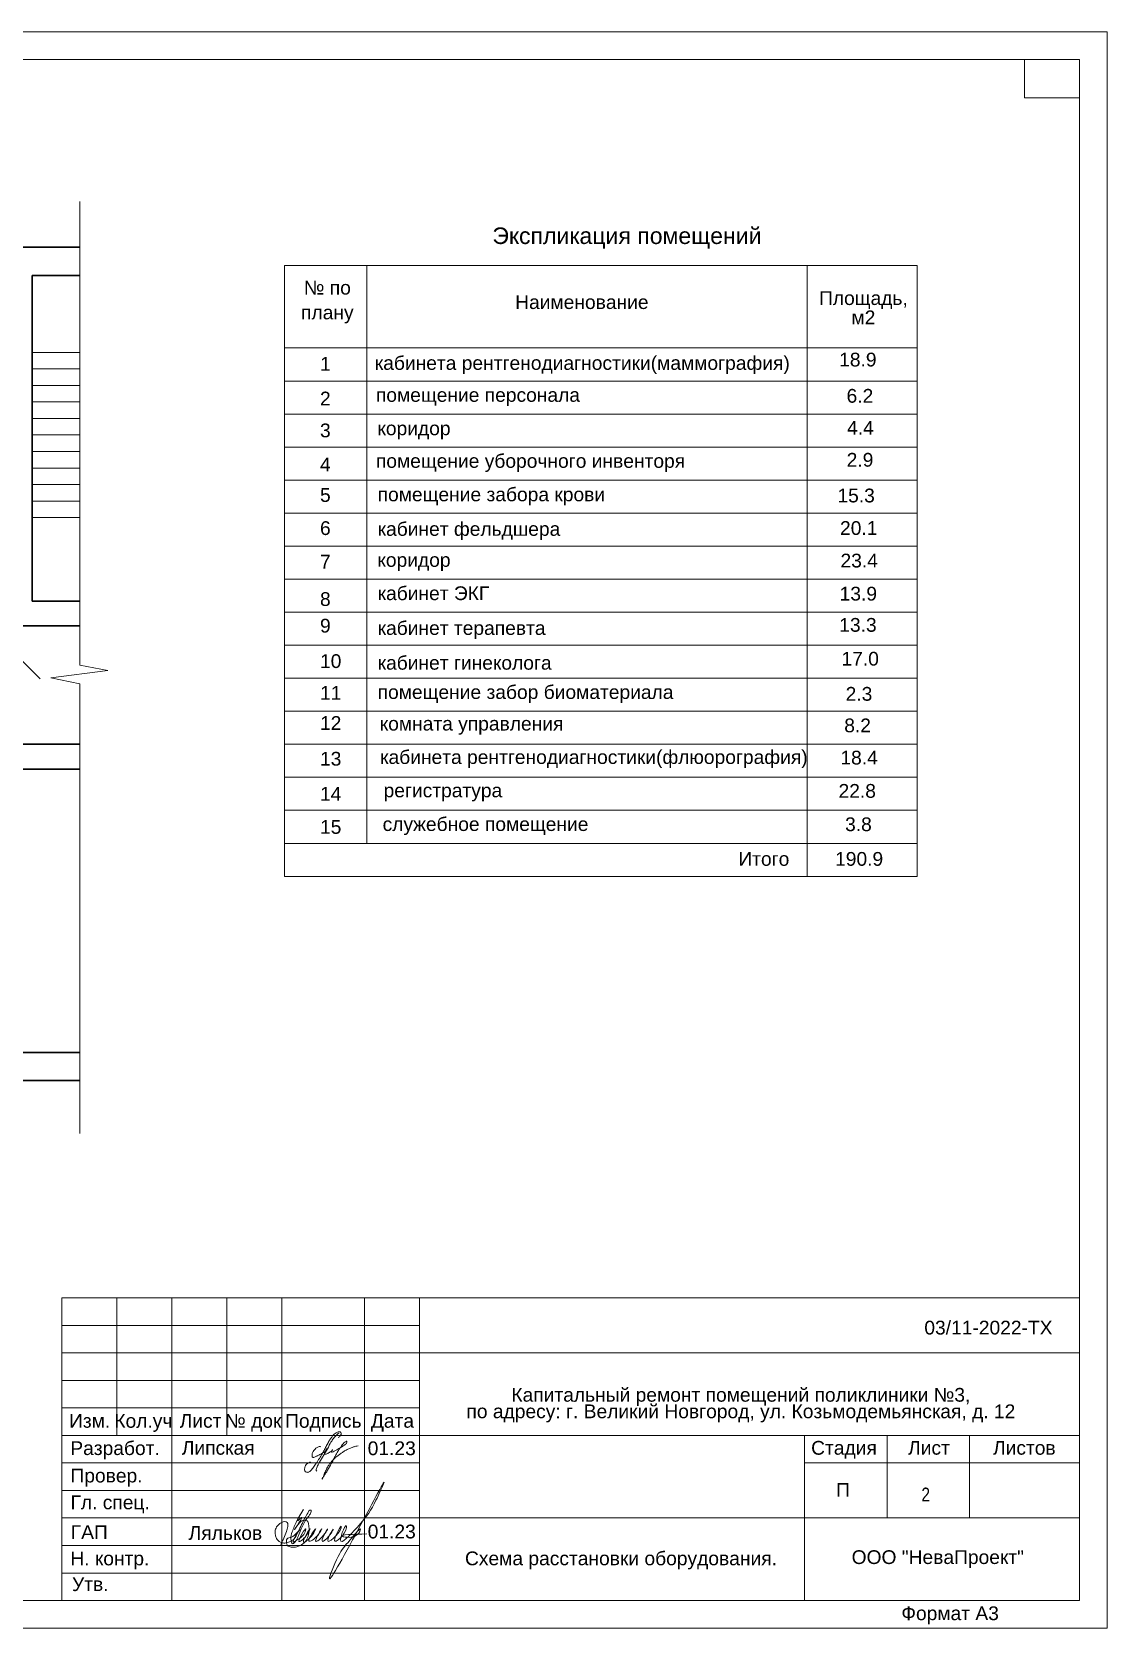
# Model space of a CAD drawing. Header units: metres. Extents: x 14591 to 15202, y 5442 to 5571.
# Drawn here: x 15094.76 to 15114.3, y 5442.94 to 5471.94 of the extents above; entities that cross this region are included whole.
import ezdxf
from ezdxf.enums import TextEntityAlignment as Align

# ---------------------------------------------------------------- set-up
doc = ezdxf.new("R2010")
doc.units = ezdxf.units.M
doc.header["$MEASUREMENT"] = 0
doc.linetypes.add('DGN Style 4', pattern=[5.601258, 2.79888, -1.39944, 0.003499, -1.39944])
for name, color, linetype, lineweight in [('Level 1', 7, 'Continuous', 0), ('Level 23', 7, 'Continuous', 0), ('Level 44', 7, 'Continuous', 0), ('Level 50', 7, 'Continuous', 0), ('Level 63', 7, 'Continuous', 0), ('Стены', 7, 'Continuous', 13)]:
    doc.layers.add(name, color=color, linetype=linetype, lineweight=lineweight)
doc.styles.add('ARIAL', font='arial.ttf')
doc.styles.add('MONOTXT', font='monotxt.shx', dxfattribs={"width": 0.8, "height": 0.5})
doc.styles.add('Style-Arial', font='arial.ttf')

# ---------------------------------------------------------------- blocks, each defined once
blk = doc.blocks.new('*U150')
at = {"layer": 'Level 50', "color": 7, "linetype": 'Continuous', "lineweight": 0}
for p, q in [((-20.487, 14.5), (20.513, 14.5)), ((20.513, 14.5), (20.513, -14.5)), ((20.513, -14.5), (-20.487, -14.5))]:
    blk.add_line(p, q, dxfattribs=at)
at = {"layer": 'Level 50', "color": 7, "linetype": 'Continuous', "lineweight": 13}
for p, q in [((-18.487, 14), (20.013, 14)), ((19.013, 14), (19.013, 13.3)), ((20.013, 14), (20.013, -14)), ((19.013, 13.3), (20.013, 13.3)), ((-18.926, -14), (20.013, -14))]:
    blk.add_line(p, q, dxfattribs=at)
at = {"layer": 'Level 63', "color": 7, "linetype": 'Continuous', "lineweight": 13}
for p, q in [((1.513, -8.5), (20.013, -8.5)), ((1.513, -8.5), (1.513, -14)), ((2.513, -8.5), (2.513, -11)), ((3.513, -8.5), (3.513, -14)), ((4.513, -8.5), (4.513, -11)), ((5.513, -8.5), (5.513, -14)), ((7.013, -8.5), (7.013, -14)), ((8.013, -8.5), (8.013, -14)), ((8.013, -9.5), (20.013, -9.5)), ((1.513, -10.5), (8.013, -10.5)), ((1.513, -11), (8.013, -11)), ((8.013, -11), (20.013, -11)), ((15.013, -11.5), (20.013, -11.5)), ((8.013, -12.5), (20.013, -12.5))]:
    blk.add_line(p, q, dxfattribs=at)
at = {"layer": 'Level 63', "color": 7, "linetype": 'Continuous', "lineweight": 0}
for p, q in [((1.513, -9), (8.013, -9)), ((1.513, -9.5), (8.013, -9.5)), ((1.513, -10), (8.013, -10)), ((1.513, -11.5), (8.013, -11.5)), ((1.513, -12), (8.013, -12)), ((1.513, -12.5), (8.013, -12.5)), ((1.513, -13), (8.013, -13)), ((1.513, -13.5), (8.013, -13.5))]:
    blk.add_line(p, q, dxfattribs=at)
at = {"layer": 'Level 63', "color": 7, "linetype": 'Continuous', "lineweight": 13, "flags": 128}
for points in [[(15.013, -11), (15.013, -14)], [(16.513, -11), (16.513, -12.5)], [(18.013, -11), (18.013, -12.5)]]:
    blk.add_lwpolyline(points, dxfattribs=at)
at = {"layer": 'Level 63', "color": 7, "linetype": 'Continuous', "lineweight": 0, "style": 'Style-Arial'}
for s, p in [('Изм.', (2.02, -10.735)), ('Кол.уч', (2.997, -10.735)), ('Лист', (4.036, -10.735)), ('№ док', (4.994, -10.735)), ('Подпись', (6.268, -10.735)), ('Дата', (7.524, -10.735)), ('Разработ.', (2.482, -11.231)), ('Стадия', (15.731, -11.225)), ('Лист', (17.276, -11.225)), ('Листов', (19.009, -11.225)), ('Провер.', (2.327, -11.729)), ('Гл. спец.', (2.393, -12.216)), ('ГАП', (2.014, -12.757)), ('Н. контр.', (2.388, -13.235)), ('ООО "НеваПроект"', (17.436, -13.211)), ('Утв.', (2.032, -13.702)), ('Формат А3', (17.66, -14.231))]:
    blk.add_text(s, height=0.25, dxfattribs=at).set_placement(p, align=Align.MIDDLE_CENTER)
blk = doc.blocks.new('формат_А3')
at = {"layer": 'Level 50', "color": 7, "linetype": 'Continuous', "lineweight": 13}
blk.add_blockref('*U150', (20.487, -14.5), dxfattribs=at)
blk = doc.blocks.new('*U194')
at = {"layer": 'Level 1', "color": 5, "linetype": 'Continuous', "lineweight": 0}
for points, knots in [([(0.306, 0.776), (0.338, 0.808), (0.397, 0.875), (0.429, 0.933), (0.429, 0.965), (0.42, 1.007), (0.389, 1.038), (0.332, 1.045), (0.263, 1.027), (0.213, 1.007), (0.118, 0.929), (0.06, 0.874), (-0.031, 0.753), (-0.11, 0.623), (-0.214, 0.445), (-0.303, 0.264), (-0.383, 0.11), (-0.478, -0.059), (-0.639, -0.303), (-0.752, -0.465), (-0.872, -0.638), (-0.988, -0.735), (-1.017, -0.735), (-1.061, -0.743), (-1.139, -0.715), (-1.158, -0.689), (-1.176, -0.645), (-1.176, -0.576), (-1.169, -0.519), (-1.149, -0.433), (-1.081, -0.354), (-1.035, -0.336), (-0.993, -0.308), (-0.956, -0.297), (-0.92, -0.293), (-0.909, -0.307), (-0.916, -0.318)], [0, 0, 0, 0, 0.032258, 0.064516, 0.096774, 0.129032, 0.16129, 0.193548, 0.225806, 0.258065, 0.290323, 0.322581, 0.354839, 0.387097, 0.419355, 0.451613, 0.483871, 0.516129, 0.548387, 0.580645, 0.612903, 0.645161, 0.677419, 0.709677, 0.741935, 0.774194, 0.806452, 0.83871, 0.870968, 0.903226, 0.935484, 0.967742, 0.983871, 0.991935, 0.995968, 1, 1, 1, 1]), ([(0.324, 0.97), (0.325, 0.97), (0.327, 0.977), (0.319, 0.976), (0.313, 0.973), (0.304, 0.967), (0.289, 0.95), (0.206, 0.881), (0.152, 0.82), (0.093, 0.753), (-0.006, 0.617), (-0.174, 0.288), (-0.312, 0.065), (-0.539, -0.325), (-0.642, -0.514), (-0.687, -0.643), (-0.64, -0.686)], [0, 0, 0, 0, 0.005306, 0.009091, 0.012718, 0.03509, 0.04357, 0.143713, 0.287425, 0.431138, 0.57485, 0.718563, 0.862275, 0.934132, 0.97006, 1, 1, 1, 1])]:
    blk.add_open_spline(points, degree=3, knots=knots, dxfattribs=at)
blk.add_open_spline([(-0.466, 0.375), (-0.477, 0.405), (-0.522, 0.405), (-0.564, 0.389), (-0.626, 0.36), (-0.677, 0.321), (-0.751, 0.252), (-0.803, 0.178), (-0.835, 0.121), (-0.851, 0.046), (-0.851, -0.036), (-0.83, -0.076), (-0.798, -0.084), (-0.77, -0.084), (-0.711, -0.062), (-0.657, -0.037), (-0.529, 0.033), (-0.308, 0.141), (-0.219, 0.237), (-0.169, 0.317), (-0.193, 0.317), (-0.298, 0.134), (-0.31, 0.076), (-0.31, 0.056), (-0.266, 0.056), (-0.23, 0.056), (-0.158, 0.094), (-0.083, 0.14), (-0.024, 0.179), (0.022, 0.211), (0.057, 0.251), (0.057, 0.266), (0.032, 0.232), (0.004, 0.173), (-0.002, 0.145), (0.03, 0.145), (0.108, 0.188), (0.241, 0.256), (0.325, 0.302), (0.438, 0.365), (0.547, 0.44), (0.612, 0.48), (0.654, 0.521), (0.679, 0.566), (0.679, 0.617), (0.679, 0.634), (0.648, 0.626), (0.594, 0.589), (0.512, 0.517), (0.448, 0.428), (0.37, 0.31), (0.317, 0.235), (0.239, 0.11), (0.158, -0.046), (0.088, -0.178), (-0.026, -0.403), (-0.22, -0.74), (-0.324, -0.893), (-0.414, -0.996), (-0.414, -1.046), (-0.377, -1.018), (-0.317, -0.817), (-0.236, -0.634), (-0.15, -0.464), (-0.087, -0.376), (0.011, -0.254), (0.138, -0.127), (0.215, -0.06), (0.339, 0.033), (0.462, 0.119), (0.577, 0.204), (0.723, 0.281), (0.876, 0.347), (1.008, 0.391), (1.08, 0.409), (1.176, 0.43)], degree=3, dxfattribs=at)

msp = doc.modelspace()

# ---------------------------------------------------------------- linework, layer by layer
at = {"color": 7, "linetype": 'Continuous', "lineweight": 0}
for p, q in [((15099.35190745, 5465.60137227), (15110.85190745, 5465.60137227)), ((15099.35190745, 5465.00137227), (15110.85190745, 5465.00137227)), ((15099.35190745, 5464.40137227), (15110.85190745, 5464.40137227)), ((15099.35190745, 5463.80137227), (15110.85190745, 5463.80137227)), ((15099.35190745, 5463.20137227), (15110.85190745, 5463.20137227)), ((15099.35190745, 5462.60137227), (15110.85190745, 5462.60137227)), ((15099.35190745, 5462.00137227), (15110.85190745, 5462.00137227)), ((15099.35190745, 5461.40137227), (15110.85190745, 5461.40137227)), ((15099.35190745, 5460.80137227), (15110.85190745, 5460.80137227)), ((15099.35190745, 5460.20137227), (15110.85190745, 5460.20137227)), ((15099.35190745, 5459.60137227), (15110.85190745, 5459.60137227)), ((15099.35190745, 5459.00137227), (15110.85190745, 5459.00137227)), ((15099.35190745, 5458.40137227), (15110.85190745, 5458.40137227)), ((15099.35190745, 5457.80137227), (15110.85190745, 5457.80137227))]:
    msp.add_line(p, q, dxfattribs=at)
at = {"color": 7, "linetype": 'Continuous', "lineweight": 0, "flags": 128}
msp.add_lwpolyline([(15095.63518212, 5468.86530377), (15095.63518212, 5460.43766083), (15096.14342895, 5460.3429983), (15095.10492074, 5460.20748576), (15095.63518212, 5460.09954033), (15095.63518212, 5451.92869694)], dxfattribs=at)
at = {"color": 5, "linetype": 'Continuous', "lineweight": 0}
msp.add_spline([(15099.28450842, 5444.46280385), (15099.38717383, 5444.69762166), (15099.41235718, 5444.79160722), (15099.41235718, 5444.84481114), (15099.38112985, 5444.87603847), (15099.33184958, 5444.87603847), (15099.25450331, 5444.83138258), (15099.19975079, 5444.76159426), (15099.18529912, 5444.72120592), (15099.18529912, 5444.65258932), (15099.20234661, 5444.58896722), (15099.24518349, 5444.52826957), (15099.29444545, 5444.49982817), (15099.36120807, 5444.48868505), (15099.42926022, 5444.50691957), (15099.48773634, 5444.53351569), (15099.52784338, 5444.56451547), (15099.59920715, 5444.68812116), (15099.66540106, 5444.82418466), (15099.71912653, 5444.93461244), (15099.77535597, 5445.03200467), (15099.81256943, 5445.08416559), (15099.82993349, 5445.08881827), (15099.83662698, 5445.06383783), (15099.82561494, 5445.02274033), (15099.7931421, 5444.97790013), (15099.60191511, 5444.60946951), (15099.54114711, 5444.50421625), (15099.4956328, 5444.47793855), (15099.4834594, 5444.49902349), (15099.47780608, 5444.52012198), (15099.47031396, 5444.59559267), (15099.50343761, 5444.7192118), (15099.59827969, 5444.92590489), (15099.69654186, 5445.09609995), (15099.59948814, 5444.89878713), (15099.66263056, 5444.95438023), (15099.53385835, 5444.7313402), (15099.63460871, 5444.86186437), (15099.70877972, 5444.90468702), (15099.76502557, 5444.88961599), (15099.79182419, 5444.82948743), (15099.79973454, 5444.73256693), (15099.72895543, 5444.50974694), (15099.6411882, 5444.44545816), (15099.57662919, 5444.41852489), (15099.47742421, 5444.41477279), (15099.40864573, 5444.44393389), (15099.39613086, 5444.46561027), (15099.38857456, 5444.51622488), (15099.40234246, 5444.56760737), (15099.47805796, 5444.59519165), (15099.63096033, 5444.73216503), (15099.51546652, 5444.50493654), (15099.57492476, 5444.53926477), (15099.72916209, 5444.69350211), (15099.74128115, 5444.73873104), (15099.61611382, 5444.52193487), (15099.74907916, 5444.62292043), (15099.81743634, 5444.74583015), (15099.70008161, 5444.51280231), (15099.86194867, 5444.64039959), (15099.92040638, 5444.74583015), (15099.79720039, 5444.52825228), (15099.96331129, 5444.63425919), (15100.02978954, 5444.74583015), (15099.91999574, 5444.52597927), (15100.08986836, 5444.66247411), (15100.13737948, 5444.74583015), (15100.03576295, 5444.52917943), (15100.23335448, 5444.72122089), (15100.23822469, 5444.73343661), (15100.13975645, 5444.54112818), (15100.38391495, 5444.76808906), (15100.38658017, 5444.77803579), (15100.26249637, 5444.53757433), (15100.48156672, 5444.76818116), (15100.48156672, 5444.79712622), (15100.37235783, 5444.54928931), (15100.67261267, 5444.77414586), (15101.01667144, 5445.26722308), (15101.15162643, 5445.55774345), (15100.17412646, 5443.86466383), (15100.35723902, 5444.29664445), (15100.58197411, 5444.5872363), (15100.73511616, 5444.74037835), (15100.67949869, 5444.64404607), (15100.4094334, 5444.61167628), (15100.85213255, 5444.65424024)], degree=3, dxfattribs=at)
at = {"layer": 'Level 23', "color": 7, "linetype": 'Continuous', "lineweight": 13}
for p, q in [((15110.85190745, 5467.70137227), (15110.85190745, 5456.60137227)), ((15099.35190745, 5457.20137227), (15110.85190745, 5457.20137227)), ((15099.35190745, 5456.60137227), (15110.85190745, 5456.60137227))]:
    msp.add_line(p, q, dxfattribs=at)
at = {"layer": 'Level 44', "color": 7, "linetype": 'Continuous', "lineweight": 13}
for p, q in [((15099.35190745, 5467.70137227), (15110.85190745, 5467.70137227)), ((15099.35190745, 5467.70137227), (15099.35190745, 5456.60137227)), ((15100.85190745, 5467.70137227), (15100.85190745, 5457.20137227)), ((15108.85190745, 5467.70137227), (15108.85190745, 5456.60137227)), ((15099.35190745, 5466.20137227), (15110.85190745, 5466.20137227))]:
    msp.add_line(p, q, dxfattribs=at)
at = {"layer": 'Стены', "color": 7, "linetype": 'Continuous', "lineweight": 30}
for p, q in [((15094.25698868, 5468.03079434), (15095.63518212, 5468.03079434)), ((15094.76698868, 5467.52079434), (15094.76698868, 5461.60079434)), ((15094.76698868, 5467.52079434), (15095.63518212, 5467.52079434)), ((15094.76698868, 5461.60079434), (15095.63518212, 5461.60079434)), ((15093.86698868, 5461.15079434), (15095.63518212, 5461.15079434)), ((15093.59698868, 5459.00079434), (15095.63518212, 5459.00079434)), ((15093.59698868, 5458.55079434), (15095.63518212, 5458.55079434)), ((15094.17698868, 5453.40079434), (15095.63518212, 5453.40079434)), ((15094.17698868, 5452.89079434), (15095.63518212, 5452.89079434))]:
    msp.add_line(p, q, dxfattribs=at)
at = {"layer": 'Стены', "color": 7, "linetype": 'Continuous', "lineweight": 0}
for p, q in [((15094.76698868, 5466.12079434), (15095.63518212, 5466.12079434)), ((15094.76698868, 5465.82079434), (15095.63518212, 5465.82079434)), ((15094.76698868, 5465.52079434), (15095.63518212, 5465.52079434)), ((15094.76698868, 5465.22079434), (15095.63518212, 5465.22079434)), ((15094.76698868, 5464.92079434), (15095.63518212, 5464.92079434)), ((15094.76698868, 5464.62079434), (15095.63518212, 5464.62079434)), ((15094.76698868, 5464.32079434), (15095.63518212, 5464.32079434)), ((15094.76698868, 5464.02079434), (15095.63518212, 5464.02079434)), ((15094.76698868, 5463.72079434), (15095.63518212, 5463.72079434)), ((15094.76698868, 5463.42079434), (15095.63518212, 5463.42079434)), ((15094.76698868, 5463.12079434), (15095.63518212, 5463.12079434)), ((15094.37698868, 5460.72579434), (15094.91443138, 5460.18835165))]:
    msp.add_line(p, q, dxfattribs=at)

# ---------------------------------------------------------------- block references
at = {"layer": 'Level 1', "color": 5, "linetype": 'Continuous', "lineweight": 0, "xscale": 0.4141646088358931, "yscale": 0.4141646088358931, "zscale": 0.4141646088358931}
msp.add_blockref('*U194', (15100.20613578, 5446.07877639), dxfattribs=at)
at = {"layer": 'Level 50', "color": 7, "linetype": 'Continuous', "lineweight": 13}
msp.add_blockref('формат_А3', (15073.30490611, 5471.94380334), dxfattribs=at)

# ---------------------------------------------------------------- texts
at = {"color": 7, "linetype": 'Continuous', "lineweight": 0, "style": 'Style-Arial'}
for s, p in [('1', (15099.9992273, 5466.03780361)), ('2', (15099.9992273, 5465.40775262)), ('3', (15099.9992273, 5464.82877171)), ('4', (15099.9992273, 5464.21119207)), ('5', (15099.9992273, 5463.65537039)), ('6', (15099.9992273, 5463.05323024)), ('7', (15099.9992273, 5462.44337034)), ('8', (15099.9992273, 5461.76403273)), ('9', (15099.9992273, 5461.28099723)), ('10', (15099.9992273, 5460.63694988)), ('11', (15099.9992273, 5460.05907179)), ('12', (15099.9992273, 5459.51207268)), ('13', (15099.9992273, 5458.86361405)), ('14', (15099.9992273, 5458.22640334)), ('15', (15099.9992273, 5457.62426318)), ('Итого', (15107.60277431, 5457.04369013)), ('190.9', (15109.36108414, 5457.04369013)), ('03/11-2022-ТХ', (15110.98330531, 5448.52774707))]:
    msp.add_text(s, height=0.25, dxfattribs=at).set_placement(p, align=Align.TOP_LEFT)
msp.add_text('Липская', height=0.25, dxfattribs=at).set_placement((15098.14941003, 5446.34331144), align=Align.TOP_CENTER)
at = {"color": 18, "linetype": 'Continuous', "lineweight": 13, "true_color": 0x000000, "style": 'ARIAL'}
for s, p in [('01.23', (15101.30296016, 5446.33547656)), ('П', (15109.50326329, 5445.57839454)), ('01.23', (15101.30296016, 5444.82302109)), ('Схема расстановки оборудования.', (15105.46967091, 5444.33551551))]:
    msp.add_text(s, height=0.25, dxfattribs=at).set_placement(p, align=Align.TOP_CENTER)
at = {"color": 7, "lineweight": 13, "style": 'Style-Arial'}
msp.add_text('Ляльков', height=0.25, dxfattribs=at).set_placement((15097.61153061, 5444.79644376), align=Align.TOP_LEFT)
at = {"color": 7, "linetype": 'Continuous', "lineweight": 13, "char_height": 0.25, "attachment_point": 1, "style": 'Style-Arial'}
for s, insert, line_spacing_factor in [('кабинета рентгенодиагностики(маммография)\\P', (15100.99497236, 5466.05420279), 0.6), ('помещение персонала\\P', (15101.01503349, 5465.47368934), 0.6), ('помещение уборочного инвенторя\\P', (15101.01503349, 5464.27424896), 0.6), ('комната управления\\P', (15101.08541645, 5459.50098414), 1.2), ('кабинета рентгенодиагностики(флюорография)\\P', (15101.09165928, 5458.89391278), 1.2), ('регистратура\\P', (15101.1546301, 5458.28817177), 1.2), ('служебное помещение', (15101.13777209, 5457.67605963), 0.792)]:
    msp.add_mtext(s, dxfattribs=dict(at, insert=insert, line_spacing_factor=line_spacing_factor))
at = {"color": 7, "linetype": 'Continuous', "lineweight": 0, "insert": (15107.64889044, 5446.99428407), "char_height": 0.25, "attachment_point": 5, "line_spacing_factor": 0.72, "style": 'Style-Arial'}
msp.add_mtext('Капитальный ремонт \\C256;помещений поликлиники №3, \\Pпо адресу: г. Великий Новгород, ул. Козьмодемьянская, д. 12', dxfattribs=at)
at = {"layer": 'Level 44', "color": 7, "linetype": 'Continuous', "lineweight": 0, "style": 'Style-Arial'}
for s, height, p in [('Экспликация помещений', 0.3, (15105.57781458, 5468.24044206)), ('Наименование', 0.2500002, (15104.75875082, 5467.03462673))]:
    msp.add_text(s, height=height, dxfattribs=at).set_placement(p, align=Align.MIDDLE_CENTER)
at = {"layer": 'Level 44', "color": 7, "linetype": 'Continuous', "lineweight": 13, "style": 'Style-Arial'}
for s, p in [('18.9', (15109.43495374, 5466.11592905)), ('6.2', (15109.56974883, 5465.45713148)), ('4.4', (15109.57907948, 5464.87737514)), ('2.9', (15109.57144984, 5464.29502256)), ('15.3', (15109.40362292, 5463.64600249)), ('20.1', (15109.45086145, 5463.05495948)), ('23.4', (15109.45938298, 5462.46391646)), ('13.9', (15109.44387122, 5461.86281451)), ('13.3', (15109.43712286, 5461.29541322)), ('17.0', (15109.47761303, 5460.68072848)), ('2.3', (15109.55280907, 5460.04240202)), ('8.2', (15109.52726008, 5459.46879736)), ('18.4', (15109.45736795, 5458.88395771)), ('22.8', (15109.42362614, 5458.2793319)), ('3.8', (15109.54268652, 5457.67284939))]:
    msp.add_text(s, height=0.25, dxfattribs=at).set_placement(p, align=Align.TOP_LEFT)
at = {"layer": 'Level 44', "color": 7, "linetype": 'Continuous', "lineweight": 0, "char_height": 0.2500002, "attachment_point": 5, "style": 'Style-Arial'}
for s, insert, line_spacing_factor in [('№ по\\Pплану\\P', (15100.13240745, 5467.03450557), 1.08), ('Площадь,\\Pм2', (15109.87640745, 5466.93240557), 0.84)]:
    msp.add_mtext(s, dxfattribs=dict(at, insert=insert, line_spacing_factor=line_spacing_factor))
at = {"layer": 'Level 63', "color": 7, "linetype": 'DGN Style 4', "lineweight": 13, "style": 'Style-Arial'}
for s, p in [('коридор', (15101.0433881, 5464.86673943)), ('помещение забора крови', (15101.04688844, 5463.66642999)), ('кабинет фельдшера', (15101.04688844, 5463.0387787)), ('коридор', (15101.0433881, 5462.47554825)), ('кабинет ЭКГ', (15101.04688844, 5461.87054855)), ('кабинет терапевта', (15101.04688844, 5461.23863053)), ('кабинет гинеколога', (15101.04688844, 5460.60671252)), ('помещение забор биоматериала', (15101.04688844, 5460.07469043))]:
    msp.add_text(s, height=0.25, dxfattribs=at).set_placement(p, align=Align.TOP_LEFT)
at = {"layer": 'Level 63', "color": 7, "linetype": 'Continuous', "lineweight": 0, "insert": (15110.93067083, 5445.24633724), "char_height": 0.25, "attachment_point": 7, "line_spacing_factor": 0.6, "style": 'MONOTXT'}
msp.add_mtext('\\fArial|b0|i0|c204204|p39;2', dxfattribs=at)

doc.saveas('drawing.dxf')
